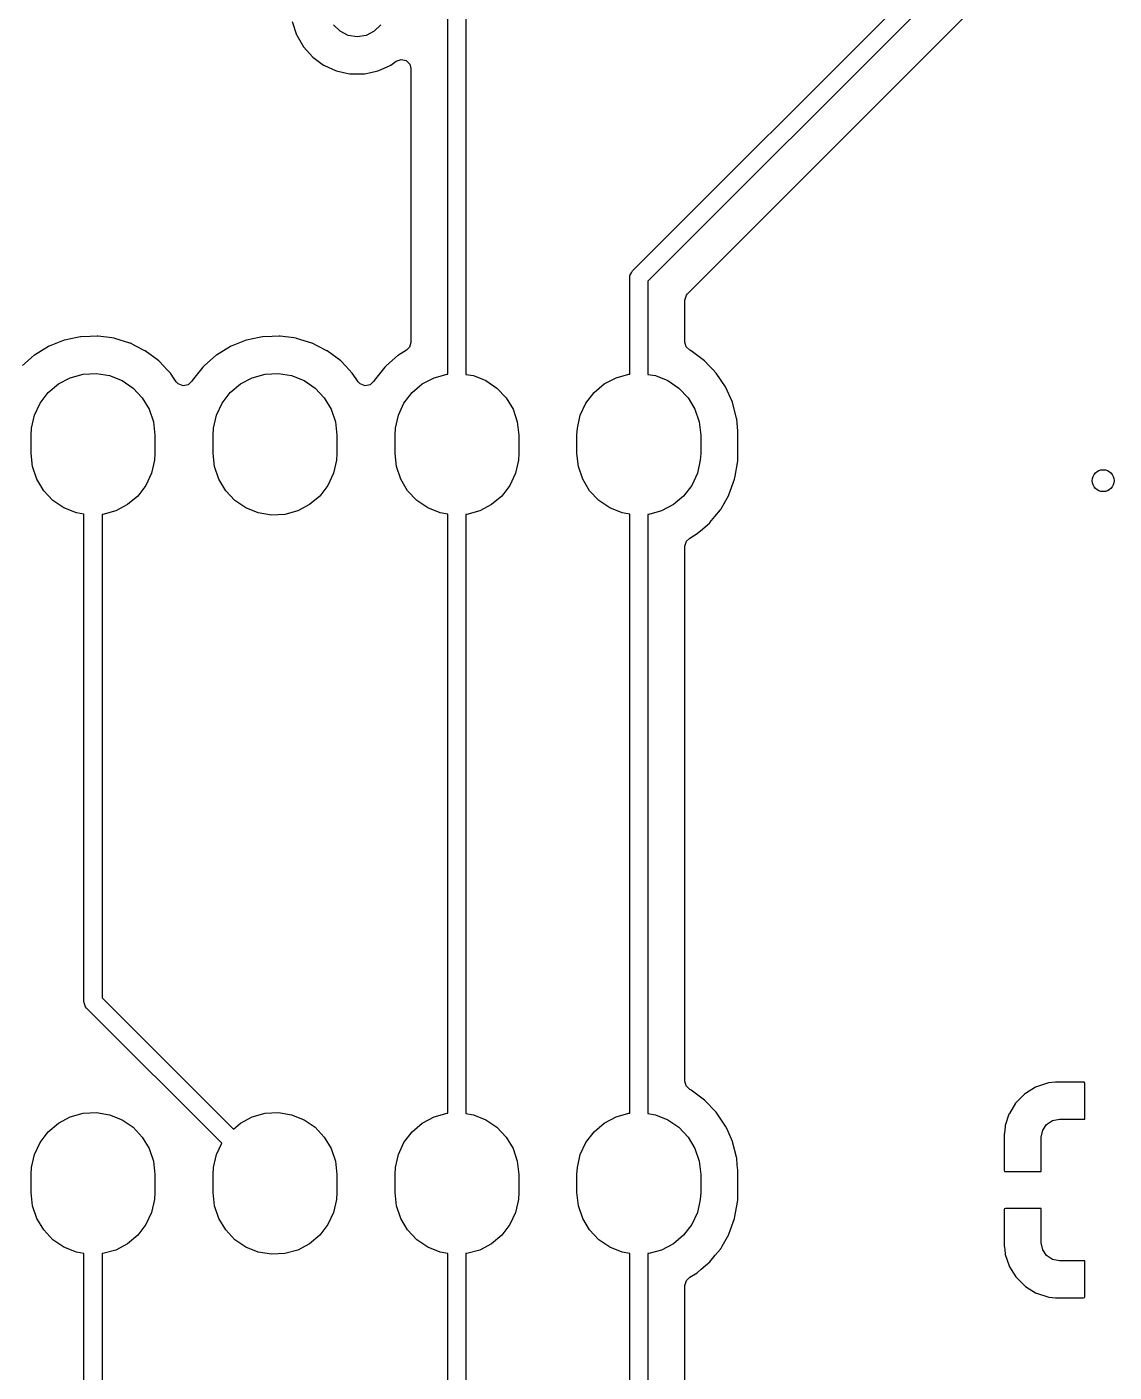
# Model space of a CAD drawing. Extents: x 1.82 to 8.48, y -4.98 to -0.82.
# Drawn here: x 3.158 to 3.746, y -4.252 to -3.524 of the extents above; entities that cross this region are included whole.
import ezdxf

# ---------------------------------------------------------------- set-up
doc = ezdxf.new("R2010")
doc.units = 0
doc.header["$MEASUREMENT"] = 0
doc.layers.add('BLACK', color=7, linetype='CONTINUOUS')

msp = doc.modelspace()

# ---------------------------------------------------------------- linework, layer by layer
at = {"layer": 'BLACK', "linetype": 'CONTINUOUS'}
for p, q in [((3.4855, -3.65617), (3.65846, -3.4832)), ((3.38563, -3.71202), (3.38563, -3.49311)), ((3.39547, -3.49137), (3.39547, -3.71217)), ((3.66317, -3.49241), (3.4939, -3.66168)), ((3.51537, -3.66852), (3.66931, -3.51458)), ((3.30144, -3.52126), (3.30376, -3.52841)), ((3.32736, -3.52652), (3.32387, -3.52304)), ((3.34935, -3.52304), (3.34587, -3.52652)), ((3.30376, -3.52841), (3.30389, -3.52863)), ((3.30389, -3.52863), (3.30389, -3.52863)), ((3.30389, -3.52863), (3.3046, -3.52986)), ((3.3046, -3.52986), (3.30752, -3.53492)), ((3.33175, -3.52876), (3.32736, -3.52652)), ((3.33661, -3.52953), (3.33175, -3.52876)), ((3.34148, -3.52876), (3.33661, -3.52953)), ((3.34587, -3.52652), (3.34148, -3.52876)), ((3.30752, -3.53492), (3.30769, -3.53511)), ((3.30769, -3.53511), (3.30769, -3.53511)), ((3.30769, -3.53511), (3.31237, -3.54031)), ((3.31237, -3.54031), (3.31255, -3.54051)), ((3.31255, -3.54051), (3.31548, -3.54264)), ((3.31548, -3.54264), (3.31842, -3.54477)), ((3.31842, -3.54477), (3.31863, -3.54493)), ((3.31863, -3.54493), (3.31887, -3.54503)), ((3.35436, -3.54503), (3.3546, -3.54493)), ((3.3546, -3.54493), (3.35481, -3.54477)), ((3.35481, -3.54477), (3.35773, -3.54265)), ((3.35773, -3.54265), (3.36037, -3.54171)), ((3.36037, -3.54171), (3.36309, -3.54234)), ((3.36309, -3.54234), (3.36504, -3.54434)), ((3.36504, -3.54434), (3.36561, -3.54666)), ((3.31887, -3.54503), (3.31887, -3.54503)), ((3.31887, -3.54503), (3.32488, -3.54771)), ((3.32488, -3.54771), (3.3255, -3.54798)), ((3.3255, -3.54798), (3.32918, -3.54877)), ((3.32918, -3.54877), (3.3326, -3.54949)), ((3.3326, -3.54949), (3.3326, -3.54949)), ((3.3326, -3.54949), (3.33285, -3.54955)), ((3.33285, -3.54955), (3.34037, -3.54955)), ((3.34037, -3.54955), (3.34063, -3.54949)), ((3.34063, -3.54949), (3.34405, -3.54877)), ((3.34063, -3.54949), (3.34063, -3.54949)), ((3.34405, -3.54877), (3.34773, -3.54798)), ((3.34773, -3.54798), (3.34835, -3.54771)), ((3.34835, -3.54771), (3.35436, -3.54503)), ((3.35436, -3.54503), (3.35436, -3.54503)), ((3.36561, -3.54666), (3.36561, -3.69486)), ((3.48406, -3.65965), (3.48418, -3.65878)), ((3.48406, -3.71202), (3.48406, -3.65965)), ((3.48417, -3.6586), (3.48422, -3.6585)), ((3.48418, -3.65878), (3.48417, -3.6586)), ((3.48422, -3.6585), (3.48426, -3.65825)), ((3.48426, -3.65825), (3.48492, -3.65723)), ((3.48492, -3.65723), (3.4855, -3.65617)), ((3.4939, -3.66168), (3.4939, -3.71217)), ((3.5147, -3.66935), (3.51537, -3.66852)), ((3.51392, -3.67203), (3.5147, -3.66935)), ((3.51392, -3.69472), (3.51392, -3.67203)), ((3.16965, -3.69711), (3.16592, -3.69937)), ((3.16983, -3.697), (3.16965, -3.69711)), ((3.16965, -3.69711), (3.16965, -3.69711)), ((3.17003, -3.69692), (3.16983, -3.697)), ((3.17808, -3.69374), (3.17003, -3.69692)), ((3.17003, -3.69692), (3.17003, -3.69692)), ((3.17828, -3.69367), (3.17808, -3.69374)), ((3.17808, -3.69374), (3.17808, -3.69374)), ((3.1851, -3.69223), (3.17828, -3.69367)), ((3.18695, -3.69184), (3.1851, -3.69223)), ((3.18716, -3.6918), (3.18695, -3.69184)), ((3.19214, -3.69161), (3.18716, -3.6918)), ((3.19602, -3.69147), (3.19214, -3.69161)), ((3.19623, -3.69146), (3.19602, -3.69147)), ((3.19602, -3.69147), (3.19602, -3.69147)), ((3.19644, -3.69149), (3.19623, -3.69146)), ((3.20388, -3.69248), (3.19644, -3.69149)), ((3.19644, -3.69149), (3.19644, -3.69149)), ((3.20523, -3.69265), (3.20388, -3.69248)), ((3.20543, -3.69272), (3.20523, -3.69265)), ((3.21369, -3.69528), (3.20543, -3.69272)), ((3.2137, -3.69528), (3.21369, -3.69528)), ((3.2139, -3.69534), (3.2137, -3.69528)), ((3.21687, -3.69685), (3.2139, -3.69534)), ((3.2218, -3.69936), (3.21687, -3.69685)), ((3.26808, -3.69711), (3.26434, -3.69937)), ((3.26826, -3.697), (3.26808, -3.69711)), ((3.26808, -3.69711), (3.26808, -3.69711)), ((3.26845, -3.69692), (3.26826, -3.697)), ((3.27651, -3.69374), (3.26845, -3.69692)), ((3.26845, -3.69692), (3.26845, -3.69692)), ((3.2767, -3.69367), (3.27651, -3.69374)), ((3.27651, -3.69374), (3.27651, -3.69374)), ((3.28352, -3.69223), (3.2767, -3.69367)), ((3.28538, -3.69184), (3.28352, -3.69223)), ((3.28558, -3.6918), (3.28538, -3.69184)), ((3.29057, -3.69161), (3.28558, -3.6918)), ((3.29444, -3.69147), (3.29057, -3.69161)), ((3.29465, -3.69146), (3.29444, -3.69147)), ((3.29444, -3.69147), (3.29444, -3.69147)), ((3.29486, -3.69149), (3.29465, -3.69146)), ((3.30231, -3.69248), (3.29486, -3.69149)), ((3.29486, -3.69149), (3.29486, -3.69149)), ((3.30365, -3.69265), (3.30231, -3.69248)), ((3.30385, -3.69272), (3.30365, -3.69265)), ((3.31212, -3.69528), (3.30385, -3.69272)), ((3.31232, -3.69534), (3.31212, -3.69528)), ((3.31212, -3.69528), (3.31212, -3.69528)), ((3.31529, -3.69685), (3.31232, -3.69534)), ((3.32022, -3.69936), (3.31529, -3.69685)), ((3.36482, -3.69754), (3.36322, -3.6991)), ((3.36561, -3.69486), (3.36482, -3.69754)), ((3.5146, -3.69722), (3.51392, -3.69472)), ((3.51663, -3.69914), (3.5146, -3.69722)), ((3.16192, -3.70185), (3.15564, -3.70729)), ((3.16207, -3.70171), (3.16192, -3.70185)), ((3.16592, -3.69937), (3.16207, -3.70171)), ((3.22199, -3.69946), (3.2218, -3.69936)), ((3.2218, -3.69936), (3.2218, -3.69936)), ((3.22927, -3.70488), (3.22199, -3.69946)), ((3.23179, -3.70752), (3.22927, -3.70488)), ((3.26034, -3.70185), (3.25407, -3.70729)), ((3.2605, -3.70171), (3.26034, -3.70185)), ((3.26434, -3.69937), (3.2605, -3.70171)), ((3.32041, -3.69946), (3.32022, -3.69936)), ((3.32022, -3.69936), (3.32022, -3.69936)), ((3.32769, -3.70488), (3.32041, -3.69946)), ((3.33021, -3.70752), (3.32769, -3.70488)), ((3.35877, -3.70185), (3.35249, -3.70729)), ((3.35892, -3.70171), (3.35877, -3.70185)), ((3.36322, -3.6991), (3.35892, -3.70171)), ((3.51707, -3.69936), (3.51663, -3.69914)), ((3.51708, -3.69936), (3.51707, -3.69936)), ((3.51726, -3.69946), (3.51708, -3.69936)), ((3.52454, -3.70488), (3.51726, -3.69946)), ((3.52706, -3.70752), (3.52454, -3.70488)), ((3.18138, -3.71396), (3.18835, -3.71204)), ((3.18835, -3.71204), (3.19557, -3.71167)), ((3.19557, -3.71167), (3.2027, -3.71285)), ((3.23384, -3.70967), (3.23179, -3.70752)), ((3.23553, -3.71144), (3.23384, -3.70967)), ((3.2376, -3.71451), (3.23553, -3.71144)), ((3.25311, -3.70831), (3.24802, -3.71451)), ((3.25364, -3.70766), (3.25311, -3.70831)), ((3.25407, -3.70729), (3.25364, -3.70766)), ((3.27981, -3.71396), (3.28678, -3.71204)), ((3.28678, -3.71204), (3.29399, -3.71167)), ((3.29399, -3.71167), (3.30113, -3.71285)), ((3.33226, -3.70967), (3.33021, -3.70752)), ((3.33396, -3.71144), (3.33226, -3.70967)), ((3.33602, -3.71451), (3.33396, -3.71144)), ((3.35154, -3.70831), (3.34645, -3.71451)), ((3.35207, -3.70766), (3.35154, -3.70831)), ((3.35249, -3.70729), (3.35207, -3.70766)), ((3.37823, -3.71396), (3.3852, -3.71204)), ((3.3852, -3.71204), (3.38563, -3.71202)), ((3.39547, -3.71217), (3.39955, -3.71285)), ((3.47666, -3.71396), (3.48363, -3.71204)), ((3.48363, -3.71204), (3.48406, -3.71202)), ((3.4939, -3.71217), (3.49798, -3.71285)), ((3.52911, -3.70967), (3.52706, -3.70752)), ((3.53081, -3.71144), (3.52911, -3.70967)), ((3.53588, -3.71897), (3.53081, -3.71144)), ((3.16947, -3.722), (3.17499, -3.71734)), ((3.17499, -3.71734), (3.18138, -3.71396)), ((3.2027, -3.71285), (3.20941, -3.71553)), ((3.20941, -3.71553), (3.21539, -3.71959)), ((3.21539, -3.71959), (3.22036, -3.72485)), ((3.23876, -3.71623), (3.2376, -3.71451)), ((3.23983, -3.71738), (3.23876, -3.71623)), ((3.24243, -3.7184), (3.23983, -3.71738)), ((3.24517, -3.71786), (3.24243, -3.7184)), ((3.24718, -3.71592), (3.24517, -3.71786)), ((3.24789, -3.71468), (3.24718, -3.71592)), ((3.24802, -3.71451), (3.24789, -3.71468)), ((3.24802, -3.71451), (3.24802, -3.71451)), ((3.26789, -3.722), (3.27341, -3.71734)), ((3.27341, -3.71734), (3.27981, -3.71396)), ((3.30113, -3.71285), (3.30784, -3.71553)), ((3.30784, -3.71553), (3.31382, -3.71959)), ((3.31382, -3.71959), (3.31878, -3.72485)), ((3.33718, -3.71623), (3.33602, -3.71451)), ((3.33825, -3.71738), (3.33718, -3.71623)), ((3.34086, -3.7184), (3.33825, -3.71738)), ((3.3436, -3.71786), (3.34086, -3.7184)), ((3.34561, -3.71592), (3.3436, -3.71786)), ((3.34631, -3.71468), (3.34561, -3.71592)), ((3.34645, -3.71451), (3.34631, -3.71468)), ((3.34645, -3.71451), (3.34645, -3.71451)), ((3.36632, -3.722), (3.37184, -3.71734)), ((3.37184, -3.71734), (3.37823, -3.71396)), ((3.39955, -3.71285), (3.40626, -3.71553)), ((3.40626, -3.71553), (3.41224, -3.71959)), ((3.41224, -3.71959), (3.41721, -3.72485)), ((3.46474, -3.722), (3.47026, -3.71734)), ((3.47026, -3.71734), (3.47666, -3.71396)), ((3.49798, -3.71285), (3.50469, -3.71553)), ((3.50469, -3.71553), (3.51067, -3.71959)), ((3.51067, -3.71959), (3.51563, -3.72485)), ((3.53961, -3.72725), (3.53588, -3.71897)), ((3.16508, -3.72774), (3.16947, -3.722)), ((3.22036, -3.72485), (3.22408, -3.73104)), ((3.2635, -3.72774), (3.26789, -3.722)), ((3.31878, -3.72485), (3.3225, -3.73104)), ((3.36193, -3.72774), (3.36632, -3.722)), ((3.41721, -3.72485), (3.42093, -3.73104)), ((3.46035, -3.72774), (3.46474, -3.722)), ((3.51563, -3.72485), (3.51935, -3.73104)), ((3.16202, -3.73429), (3.16508, -3.72774)), ((3.22408, -3.73104), (3.22638, -3.73789)), ((3.26045, -3.73429), (3.2635, -3.72774)), ((3.3225, -3.73104), (3.32481, -3.73789)), ((3.35887, -3.73429), (3.36193, -3.72774)), ((3.42093, -3.73104), (3.42324, -3.73789)), ((3.4573, -3.73429), (3.46035, -3.72774)), ((3.51935, -3.73104), (3.52166, -3.73789)), ((3.53966, -3.72745), (3.53961, -3.72725)), ((3.54183, -3.73583), (3.53966, -3.72745)), ((3.53966, -3.72745), (3.53966, -3.72745)), ((3.16024, -3.74508), (3.16044, -3.74135)), ((3.16044, -3.74135), (3.16202, -3.73429)), ((3.22638, -3.73789), (3.22717, -3.74508)), ((3.25866, -3.74508), (3.25887, -3.74135)), ((3.25887, -3.74135), (3.26045, -3.73429)), ((3.32481, -3.73789), (3.32559, -3.74508)), ((3.35709, -3.74508), (3.3573, -3.74135)), ((3.3573, -3.74135), (3.35887, -3.73429)), ((3.42324, -3.73789), (3.42402, -3.74508)), ((3.45551, -3.74508), (3.45572, -3.74135)), ((3.45572, -3.74135), (3.4573, -3.73429)), ((3.52166, -3.73789), (3.52244, -3.74508)), ((3.54189, -3.73603), (3.54183, -3.73583)), ((3.54183, -3.73583), (3.54183, -3.73583)), ((3.5419, -3.73624), (3.54189, -3.73603)), ((3.5421, -3.73857), (3.5419, -3.73624)), ((3.5419, -3.73624), (3.5419, -3.73624)), ((3.54246, -3.7428), (3.5421, -3.73857)), ((3.16024, -3.75492), (3.16024, -3.74508)), ((3.22717, -3.74508), (3.22717, -3.75492)), ((3.25866, -3.75492), (3.25866, -3.74508)), ((3.32559, -3.74508), (3.32559, -3.75492)), ((3.35709, -3.75492), (3.35709, -3.74508)), ((3.42402, -3.74508), (3.42402, -3.75492)), ((3.45551, -3.75492), (3.45551, -3.74508)), ((3.52244, -3.74508), (3.52244, -3.75492)), ((3.54246, -3.75902), (3.54246, -3.7428)), ((3.16102, -3.76211), (3.16024, -3.75492)), ((3.22717, -3.75492), (3.22696, -3.75865)), ((3.25944, -3.76211), (3.25866, -3.75492)), ((3.32559, -3.75492), (3.32538, -3.75865)), ((3.35787, -3.76211), (3.35709, -3.75492)), ((3.42402, -3.75492), (3.42381, -3.75865)), ((3.45629, -3.76211), (3.45551, -3.75492)), ((3.52244, -3.75492), (3.52223, -3.75865)), ((3.16332, -3.76896), (3.16102, -3.76211)), ((3.22696, -3.75865), (3.22538, -3.76571)), ((3.26175, -3.76896), (3.25944, -3.76211)), ((3.32538, -3.75865), (3.32381, -3.76571)), ((3.36017, -3.76896), (3.35787, -3.76211)), ((3.42381, -3.75865), (3.42223, -3.76571)), ((3.4586, -3.76896), (3.45629, -3.76211)), ((3.52223, -3.75865), (3.52066, -3.76571)), ((3.5411, -3.76725), (3.54239, -3.76013)), ((3.54239, -3.76013), (3.54242, -3.75997)), ((3.54239, -3.76013), (3.54239, -3.76013)), ((3.54242, -3.75997), (3.54246, -3.75902)), ((3.16705, -3.77515), (3.16332, -3.76896)), ((3.22538, -3.76571), (3.22233, -3.77226)), ((3.26547, -3.77515), (3.26175, -3.76896)), ((3.32381, -3.76571), (3.32075, -3.77226)), ((3.3639, -3.77515), (3.36017, -3.76896)), ((3.42223, -3.76571), (3.41918, -3.77226)), ((3.46232, -3.77515), (3.4586, -3.76896)), ((3.52066, -3.76571), (3.5176, -3.77226)), ((3.5377, -3.77744), (3.5408, -3.7689)), ((3.5408, -3.7689), (3.5411, -3.76725)), ((3.17201, -3.78041), (3.16705, -3.77515)), ((3.22233, -3.77226), (3.21793, -3.778)), ((3.27044, -3.78041), (3.26547, -3.77515)), ((3.32075, -3.77226), (3.31636, -3.778)), ((3.36886, -3.78041), (3.3639, -3.77515)), ((3.41918, -3.77226), (3.41479, -3.778)), ((3.46729, -3.78041), (3.46232, -3.77515)), ((3.5176, -3.77226), (3.51321, -3.778)), ((3.53343, -3.78494), (3.5376, -3.77762)), ((3.5376, -3.77762), (3.5377, -3.77744)), ((3.17799, -3.78447), (3.17201, -3.78041)), ((3.1847, -3.78715), (3.17799, -3.78447)), ((3.21241, -3.78266), (3.20602, -3.78604)), ((3.21793, -3.778), (3.21241, -3.78266)), ((3.27642, -3.78447), (3.27044, -3.78041)), ((3.28313, -3.78715), (3.27642, -3.78447)), ((3.31084, -3.78266), (3.30445, -3.78604)), ((3.31636, -3.778), (3.31084, -3.78266)), ((3.37484, -3.78447), (3.36886, -3.78041)), ((3.38155, -3.78715), (3.37484, -3.78447)), ((3.40926, -3.78266), (3.40287, -3.78604)), ((3.41479, -3.778), (3.40926, -3.78266)), ((3.47327, -3.78447), (3.46729, -3.78041)), ((3.47998, -3.78715), (3.47327, -3.78447)), ((3.50769, -3.78266), (3.5013, -3.78604)), ((3.51321, -3.778), (3.50769, -3.78266)), ((3.53321, -3.78532), (3.53343, -3.78494)), ((3.18878, -3.78783), (3.1847, -3.78715)), ((3.18878, -4.05157), (3.18878, -3.78783)), ((3.19905, -3.78796), (3.19862, -3.78798)), ((3.19862, -3.78798), (3.19862, -4.04954)), ((3.20602, -3.78604), (3.19905, -3.78796)), ((3.29026, -3.78833), (3.28313, -3.78715)), ((3.29748, -3.78796), (3.29026, -3.78833)), ((3.30445, -3.78604), (3.29748, -3.78796)), ((3.38563, -3.78783), (3.38155, -3.78715)), ((3.38563, -4.11202), (3.38563, -3.78783)), ((3.3959, -3.78796), (3.39547, -3.78798)), ((3.39547, -3.78798), (3.39547, -4.11217)), ((3.40287, -3.78604), (3.3959, -3.78796)), ((3.48406, -3.78783), (3.47998, -3.78715)), ((3.48406, -4.11202), (3.48406, -3.78783)), ((3.49433, -3.78796), (3.4939, -3.78798)), ((3.4939, -3.78798), (3.4939, -4.11217)), ((3.5013, -3.78604), (3.49433, -3.78796)), ((3.5273, -3.79248), (3.52746, -3.79234)), ((3.52746, -3.79234), (3.53011, -3.78911)), ((3.53011, -3.78911), (3.53308, -3.78549)), ((3.53308, -3.78549), (3.53321, -3.78532)), ((3.53308, -3.78549), (3.53308, -3.78549)), ((3.51656, -3.80075), (3.5206, -3.79829)), ((3.5206, -3.79829), (3.5234, -3.79586)), ((3.5234, -3.79586), (3.5273, -3.79248)), ((3.5273, -3.79248), (3.5273, -3.79248)), ((3.51392, -3.80514), (3.5147, -3.80246)), ((3.51392, -4.09472), (3.51392, -3.80514)), ((3.5147, -3.80246), (3.5163, -3.8009)), ((3.5163, -3.8009), (3.51656, -3.80075)), ((3.18912, -4.05274), (3.18878, -4.05157)), ((3.18938, -4.05392), (3.18912, -4.05274)), ((3.18953, -4.05413), (3.18938, -4.05392)), ((3.18956, -4.05423), (3.18953, -4.05413)), ((3.1897, -4.05435), (3.18956, -4.05423)), ((3.19022, -4.05505), (3.1897, -4.05435)), ((3.19862, -4.04954), (3.26962, -4.12054)), ((3.26331, -4.12815), (3.19022, -4.05505)), ((3.5146, -4.09722), (3.51392, -4.09472)), ((3.51663, -4.09914), (3.5146, -4.09722)), ((3.70354, -4.09794), (3.69812, -4.1013)), ((3.70406, -4.0977), (3.70354, -4.09794)), ((3.71013, -4.09568), (3.70406, -4.0977)), ((3.71066, -4.09556), (3.71013, -4.09568)), ((3.71442, -4.09517), (3.71066, -4.09556)), ((3.71468, -4.09516), (3.71442, -4.09517)), ((3.72962, -4.09516), (3.71468, -4.09516)), ((3.72993, -4.09522), (3.72962, -4.09516)), ((3.72998, -4.09527), (3.72993, -4.09522)), ((3.73016, -4.09587), (3.72998, -4.09527)), ((3.73016, -4.11516), (3.73016, -4.09587)), ((3.51707, -4.09936), (3.51663, -4.09914)), ((3.51708, -4.09936), (3.51707, -4.09936)), ((3.51726, -4.09946), (3.51708, -4.09936)), ((3.52454, -4.10488), (3.51726, -4.09946)), ((3.53081, -4.11144), (3.52454, -4.10488)), ((3.69767, -4.10166), (3.69316, -4.10617)), ((3.69812, -4.1013), (3.69767, -4.10166)), ((3.18138, -4.11396), (3.18835, -4.11204)), ((3.18835, -4.11204), (3.19557, -4.11167)), ((3.19557, -4.11167), (3.2027, -4.11285)), ((3.27981, -4.11396), (3.28678, -4.11204)), ((3.28678, -4.11204), (3.29399, -4.11167)), ((3.29399, -4.11167), (3.30113, -4.11285)), ((3.37823, -4.11396), (3.3852, -4.11204)), ((3.3852, -4.11204), (3.38563, -4.11202)), ((3.39547, -4.11217), (3.39955, -4.11285)), ((3.47666, -4.11396), (3.48363, -4.11204)), ((3.48363, -4.11204), (3.48406, -4.11202)), ((3.4939, -4.11217), (3.49798, -4.11285)), ((3.53588, -4.11897), (3.53081, -4.11144)), ((3.68921, -4.11258), (3.6872, -4.11865)), ((3.68946, -4.11206), (3.68921, -4.11258)), ((3.69281, -4.10662), (3.68946, -4.11206)), ((3.69316, -4.10617), (3.69281, -4.10662)), ((3.16947, -4.122), (3.17499, -4.11734)), ((3.17499, -4.11734), (3.18138, -4.11396)), ((3.2027, -4.11285), (3.20941, -4.11553)), ((3.20941, -4.11553), (3.21539, -4.11959)), ((3.21539, -4.11959), (3.22036, -4.12485)), ((3.26962, -4.12054), (3.27341, -4.11734)), ((3.27341, -4.11734), (3.27981, -4.11396)), ((3.30113, -4.11285), (3.30784, -4.11553)), ((3.30784, -4.11553), (3.31382, -4.11959)), ((3.31382, -4.11959), (3.31878, -4.12485)), ((3.36632, -4.122), (3.37184, -4.11734)), ((3.37184, -4.11734), (3.37823, -4.11396)), ((3.39955, -4.11285), (3.40626, -4.11553)), ((3.40626, -4.11553), (3.41224, -4.11959)), ((3.41224, -4.11959), (3.41721, -4.12485)), ((3.46474, -4.122), (3.47026, -4.11734)), ((3.47026, -4.11734), (3.47666, -4.11396)), ((3.49798, -4.11285), (3.50469, -4.11553)), ((3.50469, -4.11553), (3.51067, -4.11959)), ((3.51067, -4.11959), (3.51563, -4.12485)), ((3.53596, -4.11917), (3.53588, -4.11897)), ((3.53722, -4.12195), (3.53596, -4.11917)), ((3.68709, -4.11918), (3.68671, -4.12289)), ((3.6872, -4.11865), (3.68709, -4.11918)), ((3.70744, -4.12123), (3.70958, -4.11804)), ((3.70958, -4.11804), (3.71277, -4.11591)), ((3.71277, -4.11591), (3.71654, -4.11516)), ((3.71654, -4.11516), (3.73016, -4.11516)), ((3.16508, -4.12774), (3.16947, -4.122)), ((3.22036, -4.12485), (3.22408, -4.13104)), ((3.31878, -4.12485), (3.3225, -4.13104)), ((3.36193, -4.12774), (3.36632, -4.122)), ((3.41721, -4.12485), (3.42093, -4.13104)), ((3.46035, -4.12774), (3.46474, -4.122)), ((3.51563, -4.12485), (3.51935, -4.13104)), ((3.53961, -4.12725), (3.53722, -4.12195)), ((3.53966, -4.12745), (3.53961, -4.12725)), ((3.68671, -4.12289), (3.68669, -4.12314)), ((3.68669, -4.12314), (3.68669, -4.14283)), ((3.70669, -4.125), (3.70744, -4.12123)), ((3.70669, -4.14354), (3.70669, -4.125)), ((3.16044, -4.14135), (3.16202, -4.13429)), ((3.16202, -4.13429), (3.16508, -4.12774)), ((3.22408, -4.13104), (3.22638, -4.13789)), ((3.25887, -4.14135), (3.26045, -4.13429)), ((3.26045, -4.13429), (3.26331, -4.12815)), ((3.3225, -4.13104), (3.32481, -4.13789)), ((3.3573, -4.14135), (3.35887, -4.13429)), ((3.35887, -4.13429), (3.36193, -4.12774)), ((3.42093, -4.13104), (3.42324, -4.13789)), ((3.45572, -4.14135), (3.4573, -4.13429)), ((3.4573, -4.13429), (3.46035, -4.12774)), ((3.51935, -4.13104), (3.52166, -4.13789)), ((3.54183, -4.13583), (3.53966, -4.12745)), ((3.53966, -4.12745), (3.53966, -4.12745)), ((3.16024, -4.14508), (3.16044, -4.14135)), ((3.22638, -4.13789), (3.22717, -4.14508)), ((3.25866, -4.14508), (3.25887, -4.14135)), ((3.32481, -4.13789), (3.32559, -4.14508)), ((3.35709, -4.14508), (3.3573, -4.14135)), ((3.42324, -4.13789), (3.42402, -4.14508)), ((3.45551, -4.14508), (3.45572, -4.14135)), ((3.52166, -4.13789), (3.52244, -4.14508)), ((3.54189, -4.13603), (3.54183, -4.13583)), ((3.54183, -4.13583), (3.54183, -4.13583)), ((3.5419, -4.13624), (3.54189, -4.13603)), ((3.54221, -4.13989), (3.5419, -4.13624)), ((3.5419, -4.13624), (3.5419, -4.13624)), ((3.54246, -4.1428), (3.54221, -4.13989)), ((3.16024, -4.15492), (3.16024, -4.14508)), ((3.22717, -4.14508), (3.22717, -4.15492)), ((3.25866, -4.15492), (3.25866, -4.14508)), ((3.32559, -4.14508), (3.32559, -4.15492)), ((3.35709, -4.15492), (3.35709, -4.14508)), ((3.42402, -4.14508), (3.42402, -4.15492)), ((3.45551, -4.15492), (3.45551, -4.14508)), ((3.52244, -4.14508), (3.52244, -4.15492)), ((3.54246, -4.15902), (3.54246, -4.1428)), ((3.68669, -4.14283), (3.68687, -4.14343)), ((3.68687, -4.14343), (3.68692, -4.14348)), ((3.68692, -4.14348), (3.68723, -4.14354)), ((3.68723, -4.14354), (3.70669, -4.14354)), ((3.16102, -4.16211), (3.16024, -4.15492)), ((3.22717, -4.15492), (3.22696, -4.15865)), ((3.25944, -4.16211), (3.25866, -4.15492)), ((3.32559, -4.15492), (3.32538, -4.15865)), ((3.35787, -4.16211), (3.35709, -4.15492)), ((3.42402, -4.15492), (3.42381, -4.15865)), ((3.45629, -4.16211), (3.45551, -4.15492)), ((3.52244, -4.15492), (3.52223, -4.15865)), ((3.16332, -4.16896), (3.16102, -4.16211)), ((3.22696, -4.15865), (3.22538, -4.16571)), ((3.26175, -4.16896), (3.25944, -4.16211)), ((3.32538, -4.15865), (3.32381, -4.16571)), ((3.36017, -4.16896), (3.35787, -4.16211)), ((3.42381, -4.15865), (3.42223, -4.16571)), ((3.4586, -4.16896), (3.45629, -4.16211)), ((3.52223, -4.15865), (3.52066, -4.16571)), ((3.54098, -4.16793), (3.54239, -4.16013)), ((3.54239, -4.16013), (3.54242, -4.15997)), ((3.54239, -4.16013), (3.54239, -4.16013)), ((3.54242, -4.15997), (3.54246, -4.15902)), ((3.68741, -4.16354), (3.68681, -4.16372)), ((3.70669, -4.16354), (3.68741, -4.16354)), ((3.70669, -4.18209), (3.70669, -4.16354)), ((3.16705, -4.17515), (3.16332, -4.16896)), ((3.22538, -4.16571), (3.22233, -4.17226)), ((3.26547, -4.17515), (3.26175, -4.16896)), ((3.32381, -4.16571), (3.32075, -4.17226)), ((3.3639, -4.17515), (3.36017, -4.16896)), ((3.42223, -4.16571), (3.41918, -4.17226)), ((3.46232, -4.17515), (3.4586, -4.16896)), ((3.52066, -4.16571), (3.5176, -4.17226)), ((3.5377, -4.17744), (3.5408, -4.1689)), ((3.5408, -4.1689), (3.54098, -4.16793)), ((3.68676, -4.16377), (3.68669, -4.16408)), ((3.68669, -4.16408), (3.68669, -4.18394)), ((3.68681, -4.16372), (3.68676, -4.16377)), ((3.17201, -4.18041), (3.16705, -4.17515)), ((3.21793, -4.178), (3.21241, -4.18266)), ((3.22233, -4.17226), (3.21793, -4.178)), ((3.27044, -4.18041), (3.26547, -4.17515)), ((3.31636, -4.178), (3.31084, -4.18266)), ((3.32075, -4.17226), (3.31636, -4.178)), ((3.36886, -4.18041), (3.3639, -4.17515)), ((3.41479, -4.178), (3.40926, -4.18266)), ((3.41918, -4.17226), (3.41479, -4.178)), ((3.46729, -4.18041), (3.46232, -4.17515)), ((3.51321, -4.178), (3.50769, -4.18266)), ((3.5176, -4.17226), (3.51321, -4.178)), ((3.534, -4.18394), (3.5376, -4.17762)), ((3.5376, -4.17762), (3.5377, -4.17744)), ((3.17799, -4.18447), (3.17201, -4.18041)), ((3.1847, -4.18715), (3.17799, -4.18447)), ((3.21241, -4.18266), (3.20602, -4.18604)), ((3.27642, -4.18447), (3.27044, -4.18041)), ((3.28313, -4.18715), (3.27642, -4.18447)), ((3.31084, -4.18266), (3.30445, -4.18604)), ((3.37484, -4.18447), (3.36886, -4.18041)), ((3.38155, -4.18715), (3.37484, -4.18447)), ((3.40926, -4.18266), (3.40287, -4.18604)), ((3.47327, -4.18447), (3.46729, -4.18041)), ((3.47998, -4.18715), (3.47327, -4.18447)), ((3.50769, -4.18266), (3.5013, -4.18604)), ((3.53031, -4.18887), (3.53308, -4.18549)), ((3.53308, -4.18549), (3.53321, -4.18532)), ((3.53308, -4.18549), (3.53308, -4.18549)), ((3.53321, -4.18532), (3.53343, -4.18494)), ((3.53343, -4.18494), (3.534, -4.18394)), ((3.68669, -4.18394), (3.68671, -4.1842)), ((3.68671, -4.1842), (3.6871, -4.18796)), ((3.70744, -4.18585), (3.70669, -4.18209)), ((3.18878, -4.18783), (3.1847, -4.18715)), ((3.18878, -4.46575), (3.18878, -4.18783)), ((3.19905, -4.18796), (3.19862, -4.18798)), ((3.19862, -4.18798), (3.19862, -4.46371)), ((3.20602, -4.18604), (3.19905, -4.18796)), ((3.29026, -4.18833), (3.28313, -4.18715)), ((3.29748, -4.18796), (3.29026, -4.18833)), ((3.30445, -4.18604), (3.29748, -4.18796)), ((3.38563, -4.18783), (3.38155, -4.18715)), ((3.38563, -4.5262), (3.38563, -4.18783)), ((3.3959, -4.18796), (3.39547, -4.18798)), ((3.39547, -4.18798), (3.39547, -4.52635)), ((3.40287, -4.18604), (3.3959, -4.18796)), ((3.48406, -4.18783), (3.47998, -4.18715)), ((3.48406, -4.5262), (3.48406, -4.18783)), ((3.49433, -4.18796), (3.4939, -4.18798)), ((3.4939, -4.18798), (3.4939, -4.52635)), ((3.5013, -4.18604), (3.49433, -4.18796)), ((3.52276, -4.19642), (3.5273, -4.19248)), ((3.5273, -4.19248), (3.52746, -4.19234)), ((3.5273, -4.19248), (3.5273, -4.19248)), ((3.52746, -4.19234), (3.53031, -4.18887)), ((3.6871, -4.18796), (3.68721, -4.18849)), ((3.68721, -4.18849), (3.68924, -4.19456)), ((3.70958, -4.18905), (3.70744, -4.18585)), ((3.71277, -4.19118), (3.70958, -4.18905)), ((3.71654, -4.19193), (3.71277, -4.19118)), ((3.73016, -4.19193), (3.71654, -4.19193)), ((3.73016, -4.2114), (3.73016, -4.19193)), ((3.51655, -4.20075), (3.5206, -4.19829)), ((3.5206, -4.19829), (3.52276, -4.19642)), ((3.68924, -4.19456), (3.68948, -4.19508)), ((3.68948, -4.19508), (3.69284, -4.2005)), ((3.51392, -4.20514), (3.5147, -4.20246)), ((3.51392, -4.50889), (3.51392, -4.20514)), ((3.5147, -4.20246), (3.5163, -4.2009)), ((3.5163, -4.2009), (3.51655, -4.20075)), ((3.69284, -4.2005), (3.69319, -4.20095)), ((3.69319, -4.20095), (3.69771, -4.20546)), ((3.69771, -4.20546), (3.69816, -4.20582)), ((3.69816, -4.20582), (3.70359, -4.20917)), ((3.70359, -4.20917), (3.70411, -4.20941)), ((3.70411, -4.20941), (3.71019, -4.21142)), ((3.71019, -4.21142), (3.71071, -4.21154)), ((3.71071, -4.21154), (3.71443, -4.21192)), ((3.71443, -4.21192), (3.71468, -4.21193)), ((3.71468, -4.21193), (3.72944, -4.21193)), ((3.72944, -4.21193), (3.73004, -4.21175)), ((3.73004, -4.21175), (3.73009, -4.2117)), ((3.73009, -4.2117), (3.73016, -4.2114))]:
    msp.add_line(p, q, dxfattribs=at)
at = {"layer": 'BLACK'}
msp.add_circle((3.74016, -3.76969), 0.00591, dxfattribs=at)

doc.saveas('drawing.dxf')
